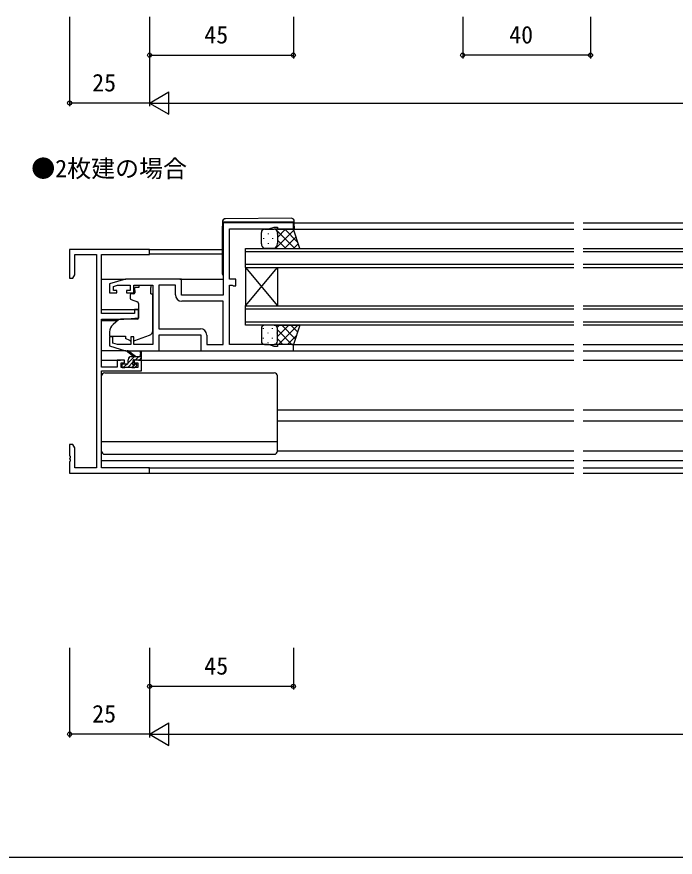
# Model space of a CAD drawing. Units: millimetres, scale not verified. Extents: x -437 to 438, y -281 to 279.
# Drawn here: x -140.3 to 65.7, y -281.3 to -18.3 of the extents above; entities that cross this region are included whole.
import ezdxf
from ezdxf.enums import TextEntityAlignment as Align

# ---------------------------------------------------------------- set-up
doc = ezdxf.new("R2010")
doc.units = ezdxf.units.MM
doc.header["$LTSCALE"] = 2
for name, color, linetype in [('0-1_USER1', 3, 'Continuous'), ('0-2_YKK_11', 7, 'Continuous'), ('0-3_YKK_12', 2, 'Continuous'), ('0-4_YKK_13', 4, 'Continuous'), ('0-6_YKK_D', 6, 'Continuous'), ('0-7_YKK_ZWAK', 7, 'Continuous')]:
    doc.layers.add(name, color=color, linetype=linetype)
doc.styles.add('ＭＳ ゴシック', font='')
doc.styles.get('ＭＳ ゴシック').set_extended_font_data('MS Gothic')

msp = doc.modelspace()

# ---------------------------------------------------------------- linework, layer by layer
at = {"layer": '0-2_YKK_11'}
for points in [[(-82.8, -122.8), (-53.8, -122.8), (-53.8, -120.8), (-58.8, -120.8), (-58.8, -121.5), (-59.8, -121.5), (-61.448, -120.9), (-73.8, -120.9), (-73.8, -102.3), (-72.946, -102.3), (-72.773, -102.4), (-72.6, -102.5), (-71.8, -102.5), (-71.8, -100.4), (-73.8, -100.4), (-73.8, -84.7), (-61.448, -84.7), (-59.8, -84.1), (-58.8, -84.1), (-58.8, -84.8), (-53.8, -84.8), (-53.8, -82.8), (-75.8, -82.8), (-75.8, -105.4), (-88.8, -105.4), (-88.8, -100.4), (-106.3, -100.4), (-111.3, -101.9), (-111.3, -104.7), (-109, -104.7), (-109, -103.9), (-110.1, -103.9), (-110.1, -102.688), (-108.805, -102.3), (-104.9, -102.3), (-104.9, -103.9), (-106, -103.9), (-106, -104.7), (-103.7, -104.7), (-103.7, -102.3)], [(-113.8, -92.73), (-98.8, -92.73), (-98.8, -91.1), (-123.8, -91.1), (-123.8, -100.1), (-122.8, -100.1), (-122.17, -99.009), (-122.17, -92.73), (-115.43, -92.73)], [(-115.43, -92.73), (-115.43, -159.47), (-122.17, -159.47), (-122.17, -153.191), (-122.8, -152.1), (-123.8, -152.1), (-123.8, -155.642), (-123.68, -155.825), (-123.68, -156.375), (-123.8, -156.558), (-123.8, -156.642), (-123.68, -156.825), (-123.68, -157.375), (-123.8, -157.558), (-123.8, -161.1), (-98.8, -161.1), (-98.8, -159.47), (-113.8, -159.47), (-113.8, -129.1), (-101.3, -129.1), (-101.3, -125.8), (-103.6, -125.8), (-103.6, -126.6), (-102.5, -126.6), (-102.5, -128.1), (-107.7, -128.1), (-107.7, -126.6), (-106.6, -126.6), (-106.6, -125.8), (-108.9, -125.8), (-108.9, -127.9), (-113.8, -127.9), (-113.8, -112.9), (-106.8, -112.9), (-102.3, -112.506), (-102.3, -109.9), (-103.5, -109.9), (-103.5, -111.2), (-113.8, -111.2), (-113.8, -92.73)], [(-103.7, -102.3), (-97.8, -102.3), (-97.8, -120.9), (-103.7, -120.9), (-103.7, -118.5), (-104.7, -118.5), (-104.7, -120.9), (-108.805, -120.9), (-110.3, -120.452), (-110.3, -118.5), (-111.3, -118.5), (-111.3, -121.3), (-106.3, -122.8), (-95.8, -122.8), (-95.8, -117.8), (-82.8, -117.8), (-82.8, -122.8)], [(-95.87, -102.3), (-95.87, -115.9), (-82.9, -115.9)], [(-90.7, -105.3), (-90.7, -102.3), (-95.87, -102.3)], [(-80.9, -117.9), (-80.9, -120.9), (-75.8, -120.9), (-75.8, -107.3), (-88.7, -107.3)]]:
    msp.add_lwpolyline(points, dxfattribs=at)
for centre, start, end in [((-88.7, -105.3), 180.00001, 269.99999), ((-82.9, -117.9), 0.00001, 89.99999)]:
    msp.add_arc(centre, 2, start, end, dxfattribs=at)
at = {"layer": '0-3_YKK_12'}
for p, q in [((-53.5, -82.8), (33.95, -82.8)), ((36.95, -82.8), (124.4, -82.8)), ((-54.3, -84.8), (33.95, -84.8)), ((36.95, -84.8), (125.2, -84.8)), ((-99.1, -91.1), (-76, -91.1)), ((-68.8, -90.8), (33.95, -90.8)), ((-68.8, -96.8), (-68.8, -90.8)), ((33.95, -91.8), (-68.8, -91.8)), ((139.7, -91.8), (36.95, -91.8)), ((-98.8, -92.5), (-76, -92.5)), ((33.95, -95.8), (-68.8, -95.8)), ((-68.8, -96.8), (33.95, -96.8)), ((-68.8, -96.8), (-68.8, -108.8)), ((-68.8, -96.8), (-58.799, -108.8)), ((-68.8, -108.8), (-58.799, -96.8)), ((-58.799, -96.8), (-58.799, -108.8)), ((139.7, -95.8), (36.95, -95.8)), ((36.95, -96.8), (139.7, -96.8)), ((-113.8, -100.4), (-106.227, -100.4)), ((-89.3, -100.4), (-75.8, -100.4)), ((-113.8, -109.9), (-102.3, -109.9)), ((-68.8, -108.8), (33.95, -108.8)), ((33.95, -109.8), (-68.8, -109.8)), ((139.7, -109.8), (36.95, -109.8)), ((-113.8, -113.3), (-108.677, -113.3)), ((-68.8, -113.8), (33.95, -113.8)), ((36.95, -113.8), (139.7, -113.8)), ((-54.3, -120.8), (33.95, -120.8)), ((36.95, -120.8), (125.2, -120.8)), ((-54.3, -122.8), (33.95, -122.8)), ((36.95, -122.8), (125, -122.8)), ((-113.8, -125.8), (-107.9, -125.8)), ((-102.3, -125.8), (33.95, -125.8)), ((36.95, -125.8), (128.55, -125.8)), ((-58.8, -141.3), (33.95, -141.3)), ((36.95, -141.3), (124.7, -141.3)), ((-58.8, -144.7), (33.95, -144.7)), ((36.95, -144.7), (124.7, -144.7)), ((-113.8, -157.2), (33.95, -157.2)), ((36.95, -157.2), (121.701, -157.2)), ((-99.1, -159.47), (33.95, -159.47)), ((36.95, -159.47), (121.701, -159.47)), ((-99.1, -161.1), (33.95, -161.1)), ((36.95, -161.1), (121.701, -161.1))]:
    msp.add_line(p, q, dxfattribs=at)
for points in [[(36.95, -90.8), (139.7, -90.8), (139.7, -96.8)], [(33.95, -114.8), (-68.8, -114.8), (-68.8, -108.8)], [(36.95, -108.8), (139.7, -108.8), (139.7, -114.8), (36.95, -114.8)]]:
    msp.add_lwpolyline(points, dxfattribs=at)
at = {"layer": '0-4_YKK_13'}
for p, q in [((-54.509, -81.312), (-75.009, -81.491)), ((-76, -82.5), (-76, -83.8)), ((-76, -98.8), (-76, -83.8)), ((-75.504, -82.5), (-54.004, -82.5)), ((-54.004, -82.5), (-53.5, -82.5)), ((-53.5, -82.5), (-53.5, -82.312)), ((-53.5, -83.8), (-53.5, -82.5)), ((-53.5, -83.8), (-53.5, -84.8)), ((-63.8, -89.3), (-63.8, -85.8)), ((-62.8, -84.8), (-59.8, -84.8)), ((-61.72, -86.12), (-61.72, -86.32)), ((-59.38, -90.8), (-53.695, -85.115)), ((-59.332, -84.8), (-53.332, -90.8)), ((-59.221, -84.985), (-59.037, -84.8)), ((-58.89, -86.12), (-58.89, -86.32)), ((-58.8, -87.392), (-56.208, -84.8)), ((-58.8, -85.8), (-58.8, -89.3)), ((-58.8, -85.8), (-58.8, -89.3)), ((-56.503, -84.8), (-52.448, -88.855)), ((-63.135, -87.535), (-63.135, -87.735)), ((-61.72, -89.15), (-61.72, -89.35)), ((-60.305, -87.535), (-60.305, -87.735)), ((-58.89, -89.15), (-58.89, -89.35)), ((-58.8, -88.16), (-56.16, -90.8)), ((-56.551, -90.8), (-52.988, -87.236)), ((-53.723, -90.8), (-52.281, -89.358)), ((-63.135, -90.565), (-63.135, -90.627)), ((-59.8, -90.8), (-62.8, -90.8)), ((-60.305, -90.565), (-60.305, -90.765)), ((-59.296, -90.492), (-58.989, -90.8)), ((-102.2, -102.33), (-98.4, -102.33)), ((-102.2, -102.33), (-102.2, -103)), ((-98.4, -102.33), (-98.4, -103)), ((-103.67, -105), (-104.6, -105)), ((-102.2, -103), (-103.37, -103)), ((-103.37, -104), (-103.37, -103)), ((-103.37, -104), (-103.37, -104.7)), ((-98.4, -104), (-98.4, -103)), ((-98.4, -105), (-98.4, -104)), ((-98.4, -105), (-97.8, -105)), ((-97.8, -116.555), (-97.8, -105)), ((-104.9, -105.3), (-104.9, -106.35)), ((-104.571, -106.82), (-102.571, -107.548)), ((-102.3, -107.996), (-102.3, -112.603)), ((-102.517, -112.902), (-107.903, -112.949)), ((-108.537, -113.183), (-110.228, -114.602)), ((-59.8, -114.8), (-62.8, -114.8)), ((-58.833, -115.545), (-58.089, -114.8)), ((-58.8, -118.34), (-55.26, -114.8)), ((-58.432, -120.8), (-52.432, -114.8)), ((-57.451, -114.8), (-53.213, -119.039)), ((-54.623, -114.8), (-52.506, -116.917)), ((-111.3, -116.9), (-111.3, -118.2)), ((-103.428, -119.641), (-98.791, -117.966)), ((-63.8, -115.8), (-63.8, -119.8)), ((-63.135, -115.935), (-63.135, -115.735)), ((-61.72, -117.35), (-61.72, -117.15)), ((-60.305, -115.935), (-60.305, -115.735)), ((-58.89, -117.35), (-58.89, -117.15)), ((-58.8, -119.8), (-58.8, -115.8)), ((-58.8, -119.8), (-58.8, -115.8)), ((-58.8, -116.28), (-54.28, -120.8)), ((-55.603, -120.8), (-52.898, -118.095)), ((-106.3, -118.5), (-106.3, -118.997)), ((-104.994, -119.606), (-106.3, -118.997)), ((-63.135, -118.965), (-63.135, -118.765)), ((-62.8, -120.8), (-59.8, -120.8)), ((-61.72, -120.38), (-61.72, -120.18)), ((-60.305, -118.965), (-60.305, -118.765)), ((-58.89, -120.215), (-58.89, -120.18)), ((-58.8, -119.108), (-57.108, -120.8)), ((-106.227, -122.8), (-113.8, -122.8)), ((-103.8, -124.6), (-105.619, -123.199)), ((-103.2, -124.6), (-105.418, -122.917)), ((-101.6, -123.474), (-101.799, -124.6)), ((-101.3, -125.3), (-101.3, -123.301)), ((-96.3, -122.8), (-82.3, -122.8)), ((-105.5, -126.567), (-103.533, -124.6)), ((-105.5, -126.7), (-105.5, -125.6)), ((-105.344, -125.064), (-105.036, -124.756)), ((-104.5, -124.6), (-101.3, -124.6)), ((-103.9, -126.539), (-103.9, -125.9)), ((-103.6, -125.6), (-101.6, -125.6)), ((-103.186, -125.6), (-102.186, -124.6)), ((-101.839, -125.6), (-101.3, -125.061)), ((-107.5, -127.3), (-107.5, -127.8)), ((-107.484, -127.204), (-107.296, -127.016)), ((-105.8, -127), (-107.2, -127)), ((-107.2, -128.1), (-106.7, -128.1)), ((-107.033, -128.1), (-105.933, -127)), ((-106.5, -127.9), (-104.4, -127.9)), ((-105.486, -127.9), (-103.9, -126.314)), ((-104.308, -128.069), (-103.239, -127)), ((-104.2, -128.1), (-103.6, -128.1)), ((-103.1, -127), (-103.439, -127)), ((-103.388, -128.012), (-102.888, -127.512)), ((-113.8, -154.2), (-113.8, -130.7)), ((-112.8, -129.7), (-59.8, -129.7)), ((-58.8, -154.2), (-58.8, -130.7)), ((-113.8, -151.16), (-58.8, -151.16)), ((33.95, -154.2), (-58.8, -154.2)), ((124.7, -154.2), (36.95, -154.2)), ((-112.8, -155.2), (-59.8, -155.2))]:
    msp.add_line(p, q, dxfattribs=at)
for points in [[(-76, -82.491), (-76, -82.5), (-75.504, -82.5)], [(-59.8, -90.8), (-51.8, -90.8), (-53.8, -84.8), (-59.8, -84.8)], [(-59.8, -114.8), (-51.8, -114.8), (-53.8, -120.8), (-59.8, -120.8)], [(-111.3, -118.2), (-106.3, -118.2), (-106.3, -118.5)]]:
    msp.add_lwpolyline(points, dxfattribs=at)
for centre, radius, start, end in [((-75, -82.491), 1, 90.5, 180), ((-54.5, -82.312), 1, 0, 90.5), ((-62.8, -85.8), 1, 89.9999, 179.9999), ((-59.8, -85.8), 1, 359.9999, 89.9999), ((-59.8, -85.8), 1, 359.9999, 89.9999), ((-62.268, -89.362), 1.534, 177.68835, 249.69206), ((-60.332, -89.362), 1.534, 290.30778, 2.31152), ((-60.332, -89.362), 1.534, 290.30778, 2.31152), ((-75.5, -98.8), 0.5, 180, 233.13017), ((-104.6, -105.3), 0.3, 90, 180), ((-103.67, -104.7), 0.3, 270, 0), ((-104.4, -106.35), 0.5, 180, 250), ((-102.8, -107.996), 0.5, 0, 70), ((-107.894, -113.949), 1, 90.5, 130), ((-102.6, -112.603), 0.3, 270.5, 0), ((-108.3, -116.9), 3, 130, 180), ((-62.8, -115.8), 1, 90.0001, 180.0001), ((-59.8, -115.8), 1, 0.0001, 90.0001), ((-59.8, -115.8), 1, 0.0001, 90.0001), ((-99.3, -116.555), 1.5, 289.85326, 0), ((-104.571, -118.7), 1, 245, 262.59308), ((-103.768, -118.7), 1, 273.88684, 289.85326), ((-62.8, -119.8), 1, 180.0001, 270.0001), ((-59.8, -119.8), 1, 270.0001, 0.0001), ((-59.8, -119.8), 1, 270.0001, 0.0001), ((-105.6, -123), 0.2, 24.41711, 264.41711), ((-101.5, -123.301), 0.2, 360, 240), ((-104.5, -125.6), 1, 90, 180), ((-103.6, -125.9), 0.3, 90, 180), ((-101.6, -125.3), 0.3, 270, 360), ((-107.2, -127.3), 0.3, 90, 180), ((-107.2, -127.8), 0.3, 180, 270), ((-106.7, -127.9), 0.2, 270, 360), ((-105.8, -126.7), 0.3, 270, 360), ((-104.2, -127.9), 0.2, 180, 270), ((-103.9, -127), 0.25, 123.05573, 326.94427), ((-104.2, -126.539), 0.3, 303.05573, 360), ((-103.439, -127.3), 0.3, 90, 146.94427), ((-103.6, -127.8), 0.3, 270, 315), ((-103.1, -127.3), 0.3, 315, 90), ((-112.8, -130.7), 1, 90, 180), ((-59.8, -130.7), 1, 0, 90), ((-112.8, -154.2), 1, 180, 270), ((-59.8, -154.2), 1, 270, 0)]:
    msp.add_arc(centre, radius, start, end, dxfattribs=at)
at = {"layer": '0-6_YKK_D'}
for p, q in [((-123.8, -18.3), (-123.8, -46.3)), ((-98.8, -18.3), (-98.8, -46.3)), ((-98.8, -18.3), (-98.8, -46.3)), ((-98.8, -18.3), (-98.8, -31.3)), ((-53.8, -18.3), (-53.8, -31.3)), ((-0.8, -18.3), (-0.8, -31.3)), ((39.2, -18.3), (39.2, -31.3)), ((-98.8, -30.3), (-53.8, -30.3)), ((39.2, -30.3), (-0.8, -30.3)), ((-98.8, -45.3), (-92.738, -41.8)), ((-92.738, -48.8), (-92.738, -41.8)), ((-98.8, -45.3), (-123.8, -45.3)), ((-98.8, -45.3), (-92.738, -48.8)), ((-98.8, -45.3), (-86.676, -45.3)), ((-91.8, -45.3), (381.2, -45.3)), ((-123.8, -215.8), (-123.8, -243.8)), ((-98.8, -215.8), (-98.8, -228.8)), ((-98.8, -215.8), (-98.8, -243.8)), ((-98.8, -215.8), (-98.8, -243.8)), ((-53.8, -215.8), (-53.8, -228.8)), ((-98.8, -227.8), (-53.8, -227.8)), ((-98.8, -242.8), (-92.738, -239.3)), ((-92.738, -246.3), (-92.738, -239.3)), ((-98.8, -242.8), (-123.8, -242.8)), ((-98.8, -242.8), (-92.738, -246.3)), ((-98.8, -242.8), (-86.676, -242.8)), ((-91.8, -242.8), (381.2, -242.8))]:
    msp.add_line(p, q, dxfattribs=at)
for centre in [(-98.8, -30.3), (-53.8, -30.3), (-0.8, -30.3), (39.2, -30.3), (-123.8, -45.3), (-98.8, -227.8), (-53.8, -227.8), (-123.8, -242.8)]:
    msp.add_circle(centre, 0.637, dxfattribs=at)
at = {"layer": '0-7_YKK_ZWAK'}
msp.add_lwpolyline([(-436.8, -281.3), (438.2, -281.3), (438.2, 243.7)], dxfattribs=at)

# ---------------------------------------------------------------- texts
at = {"layer": '0-1_USER1', "style": 'ＭＳ ゴシック'}
msp.add_text('●2枚建の場合', height=5.499, dxfattribs=at).set_placement((-135.823, -70.164), align=Align.BOTTOM_LEFT)
at = {"layer": '0-6_YKK_D', "style": 'ＭＳ ゴシック'}
for s, p in [('45', (-81.669, -28.3)), ('40', (13.745, -28.3)), ('25', (-116.755, -43.3)), ('45', (-81.669, -225.8)), ('25', (-116.755, -240.8))]:
    msp.add_text(s, height=5.499, dxfattribs=at).set_placement(p, align=Align.BOTTOM_LEFT)

doc.saveas('drawing.dxf')
